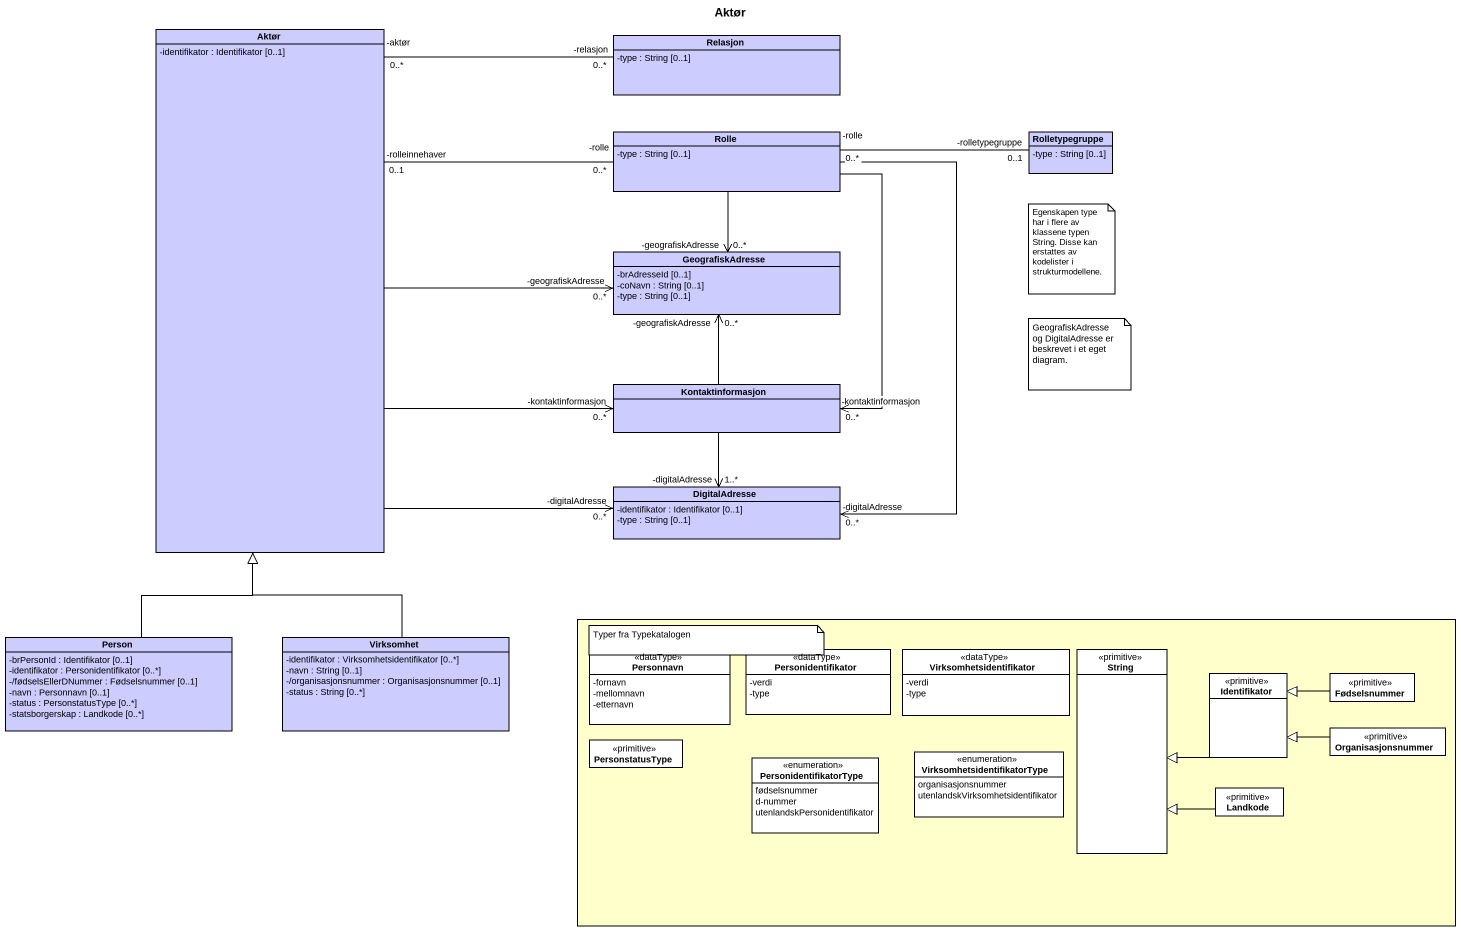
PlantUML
@startuml
title Aktør
hide circle
hide empty members
skinparam classAttributeIconSize 0
class Aktør #CCCCFF {
  -identifikator : Identifikator [0..1]
}
class Relasjon #CCCCFF {
  -type : String [0..1]
}
class Rolle #CCCCFF {
  -type : String [0..1]
}
class Rolletypegruppe #CCCCFF {
  -type : String [0..1]
}
class GeografiskAdresse #CCCCFF {
  -brAdresseId [0..1]
  -coNavn : String [0..1]
  -type : String [0..1]
}
class Kontaktinformasjon #CCCCFF
class DigitalAdresse #CCCCFF {
  -identifikator : Identifikator [0..1]
  -type : String [0..1]
}
rectangle " " as rectangle1 #FFFFCC {
  class Personnavn <<dataType>> {
    -fornavn
    -mellomnavn
    -etternavn
  }
  class Personidentifikator <<dataType>> {
    -verdi
    -type
  }
  class Virksomhetsidentifikator <<dataType>> {
    -verdi
    -type
  }
  class String <<primitive>>
  class Identifikator <<primitive>>
  class Fødselsnummer <<primitive>>
  class PersonstatusType <<primitive>>
  class Organisasjonsnummer <<primitive>>
  enum PersonidentifikatorType {
    fødselsnummer
    d-nummer
    utenlandskPersonidentifikator
  }
  enum VirksomhetsidentifikatorType {
    organisasjonsnummer
    utenlandskVirksomhetsidentifikator
  }
  class Landkode <<primitive>>
}
class "Person" as Person_ #CCCCFF {
  -brPersonId : Identifikator [0..1]
  -identifikator : Personidentifikator [0..*]
  -/fødselsEllerDNummer : Fødselsnummer [0..1]
  -navn : Personnavn [0..1]
  -status : PersonstatusType [0..*]
  -statsborgerskap : Landkode [0..*]
}
class Virksomhet #CCCCFF {
  -identifikator : Virksomhetsidentifikator [0..*]
  -navn : String [0..1]
  -/organisasjonsnummer : Organisasjonsnummer [0..1]
  -status : String [0..*]
}
Aktør "-aktør\n0..*" -right- "-relasjon\n0..*" Relasjon
Aktør "-rolleinnehaver\n0..1" -right- "-rolle\n0..*" Rolle
Aktør -right-> "-digitalAdresse\n0..*" DigitalAdresse
Rolle "-rolle\n0..*" -right- "-rolletypegruppe\n0..1" Rolletypegruppe
Rolle --> "-geografiskAdresse\n0..*" GeografiskAdresse
Rolle --> "-kontaktinformasjon\n0..*" Kontaktinformasjon
Rolle --> "-digitalAdresse\n0..*" DigitalAdresse
GeografiskAdresse "-geografiskAdresse\n0..*" <-left- Aktør
Kontaktinformasjon "-kontaktinformasjon\n0..*" <-left- Aktør
Kontaktinformasjon -up-> "-geografiskAdresse\n0..*" GeografiskAdresse
DigitalAdresse "-digitalAdresse\n1..*" <-up- Kontaktinformasjon
Person_ -up-|> Aktør
Virksomhet -up-|> Aktør
Identifikator -left-|> String
Fødselsnummer -left-|> Identifikator
Organisasjonsnummer -left-|> Identifikator
Landkode -left-|> String
note as N1
  Egenskapen type har i flere av klassene typen String. Disse kan erstattes av kodelister i strukturmodellene.
end note
note as N2
  GeografiskAdresse og DigitalAdresse er beskrevet i et eget diagram.
end note
note as N3
  Typer fra Typekatalogen
end note
@enduml
